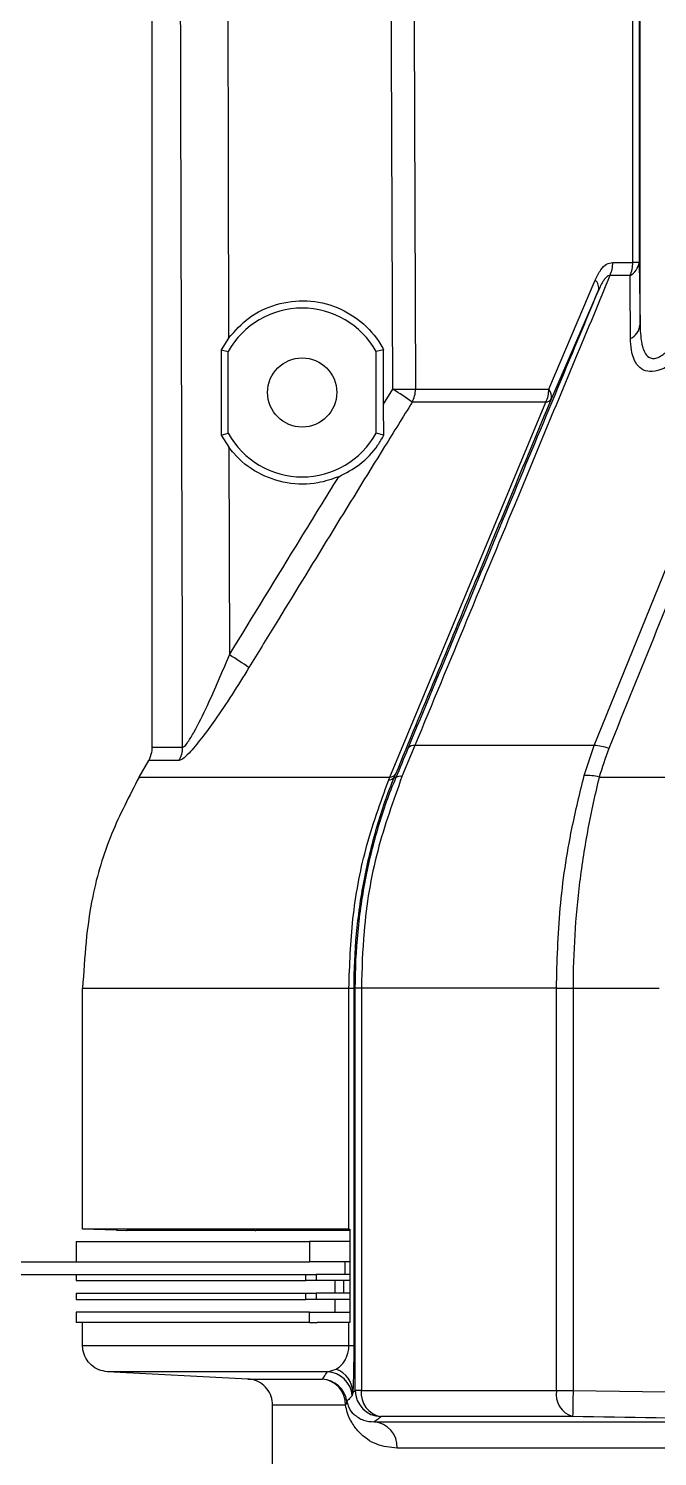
# Model space of a CAD drawing. Extents: x 8 to 113, y 0 to 87.
# Drawn here: x 45.492 to 46.981, y 9.754 to 13.136 of the extents above; entities that cross this region are included whole.
import ezdxf

# ---------------------------------------------------------------- set-up
doc = ezdxf.new("R2010")
doc.units = 0
doc.header["$MEASUREMENT"] = 0
doc.layers.add('OBJECT', color=7, linetype='CONTINUOUS')

msp = doc.modelspace()

# ---------------------------------------------------------------- linework, layer by layer
at = {"layer": 'OBJECT'}
for p, q in [((46.9229, 12.5826), (46.9229, 16.5016)), ((46.9377, 16.5), (46.9377, 12.5826)), ((46.9401, 12.4335), (46.9401, 16.4923)), ((45.7853, 11.4339), (45.7853, 16.1178)), ((46.8755, 12.5826), (46.9229, 12.5826)), ((46.9377, 12.5826), (46.9229, 12.5826)), ((46.9377, 12.5826), (46.9401, 12.4335)), ((46.8318, 11.4385), (47.2825, 12.5516)), ((46.9166, 12.5516), (46.869, 12.5516)), ((46.7241, 12.2826), (46.834, 12.5406)), ((46.8419, 12.5164), (46.7295, 12.2584)), ((45.966, 12.4032), (45.9487, 12.3755)), ((45.9487, 12.3755), (45.9486, 12.1735)), ((45.9487, 12.3755), (45.9652, 12.3713)), ((45.9652, 12.1777), (45.9652, 12.3713)), ((46.3329, 12.3758), (46.3152, 12.3713)), ((46.3152, 12.1777), (46.3152, 12.3713)), ((46.333, 12.2465), (46.3329, 12.3758)), ((46.333, 12.2465), (46.355, 12.2819)), ((46.4085, 12.2826), (46.7241, 12.2826)), ((46.3478, 11.3635), (46.7172, 12.2516)), ((46.7172, 12.2516), (46.4006, 12.2516)), ((45.9486, 12.1735), (45.9652, 12.1777)), ((46.3336, 12.173), (46.3152, 12.1777)), ((45.9486, 12.1735), (45.9666, 12.1447)), ((45.9666, 12.1447), (45.9678, 11.6528)), ((45.7853, 11.4339), (45.8571, 11.4339)), ((46.4072, 11.4385), (46.3765, 11.3647)), ((46.8318, 11.4385), (46.4072, 11.4385)), ((46.8079, 11.3669), (46.8318, 11.4385)), ((45.7542, 11.3635), (45.777, 11.4029)), ((45.849, 11.4029), (45.777, 11.4029)), ((45.7542, 11.3635), (46.3478, 11.3635)), ((46.3451, 11.3569), (46.3478, 11.3635)), ((46.3622, 11.3617), (46.3582, 11.3634)), ((46.8436, 11.3635), (47.0818, 11.3635)), ((45.6203, 10.8635), (46.2507, 10.8635)), ((45.6203, 10.2922), (45.6203, 10.8635)), ((46.2507, 10.8635), (46.2623, 10.8635)), ((46.2507, 10.2922), (46.2507, 10.8635)), ((46.266, 10.8635), (46.2623, 10.8635)), ((46.2623, 10.8635), (46.2623, 10.0169)), ((46.2803, 10.8635), (46.266, 10.8635)), ((46.266, 9.9106), (46.266, 10.8635)), ((46.7421, 10.8635), (46.2803, 10.8635)), ((46.2803, 10.8635), (46.2803, 9.9106)), ((46.7421, 10.8635), (46.7816, 10.8635)), ((46.7421, 9.9106), (46.7421, 10.8635)), ((46.7816, 10.8635), (46.9851, 10.8635)), ((46.7816, 10.8635), (46.7816, 9.9106)), ((45.7006, 10.2901), (45.6203, 10.2922)), ((46.2507, 10.2922), (45.6203, 10.2922)), ((45.7006, 10.2901), (45.7032, 10.2901)), ((45.7032, 10.2901), (45.7251, 10.2895)), ((45.7245, 10.2895), (45.7241, 10.2895)), ((45.7241, 10.2895), (45.7251, 10.2895)), ((46.0292, 10.2895), (45.7251, 10.2895)), ((46.0292, 10.2895), (46.0302, 10.2895)), ((46.2531, 10.2895), (46.0302, 10.2895)), ((46.2507, 10.2922), (46.2532, 10.2922)), ((46.2531, 10.2923), (46.2531, 10.0717)), ((45.6052, 10.2635), (45.6052, 10.2155)), ((45.6052, 10.2635), (46.1574, 10.2635)), ((46.1574, 10.2635), (46.1574, 10.2155)), ((46.2531, 10.2635), (46.1574, 10.2635)), ((45.4552, 10.2155), (45.6367, 10.2155)), ((45.6367, 10.2155), (46.1574, 10.2155)), ((46.2531, 10.2155), (46.1574, 10.2155)), ((46.2412, 10.2155), (46.2412, 10.1855)), ((45.4552, 10.1855), (45.6367, 10.1855)), ((45.6052, 10.1855), (45.6052, 10.1706)), ((45.6367, 10.1855), (46.1485, 10.1855)), ((46.1485, 10.1706), (46.1485, 10.1855)), ((46.1485, 10.1855), (46.1737, 10.1855)), ((46.1737, 10.1855), (46.1737, 10.1706)), ((46.2531, 10.1855), (46.1737, 10.1855)), ((45.6052, 10.1706), (46.1485, 10.1706)), ((46.1737, 10.1706), (46.1485, 10.1706)), ((46.2531, 10.1706), (46.1737, 10.1706)), ((46.2174, 10.1706), (46.2174, 10.1406)), ((46.2383, 10.1706), (46.2383, 10.1406)), ((45.6052, 10.1406), (45.6052, 10.1257)), ((45.6052, 10.1406), (46.1485, 10.1406)), ((45.6052, 10.1257), (46.1485, 10.1257)), ((46.1485, 10.1257), (46.1485, 10.1406)), ((46.1485, 10.1406), (46.1737, 10.1406)), ((46.1737, 10.1257), (46.1485, 10.1257)), ((46.1737, 10.1406), (46.1737, 10.1257)), ((46.2531, 10.1406), (46.1737, 10.1406)), ((46.2531, 10.1257), (46.1737, 10.1257)), ((46.2174, 10.1257), (46.2174, 10.0957)), ((45.6052, 10.0957), (45.6052, 10.0717)), ((46.1574, 10.0957), (45.6052, 10.0957)), ((46.1574, 10.0717), (46.1574, 10.0957)), ((46.1574, 10.0957), (46.2531, 10.0957)), ((46.1574, 10.0717), (45.6052, 10.0717)), ((45.6203, 10.0169), (45.6203, 10.0717)), ((46.1574, 10.0717), (46.1754, 10.0717)), ((46.2507, 10.0717), (46.1754, 10.0717)), ((46.2507, 10.0169), (46.2507, 10.0717)), ((46.2532, 10.0717), (46.2507, 10.0717)), ((45.6203, 10.0169), (46.2507, 10.0169)), ((46.2507, 10.0169), (46.2623, 10.0169)), ((46.1998, 9.955), (45.679, 9.955)), ((46.0115, 9.9376), (45.679, 9.955)), ((46.1998, 9.955), (46.2206, 9.9611)), ((46.0115, 9.9376), (46.1877, 9.9376)), ((46.2601, 9.9054), (46.266, 9.9106)), ((46.2803, 9.9106), (46.266, 9.9106)), ((46.2803, 9.9106), (46.7421, 9.9106)), ((46.7421, 9.9106), (46.7816, 9.9106)), ((46.7816, 9.9106), (47.1073, 9.9054)), ((46.2601, 9.9054), (46.2588, 9.8986)), ((46.0703, 9.6693), (46.0703, 9.8756)), ((46.2429, 9.8756), (46.0703, 9.8756)), ((46.7806, 9.8486), (46.3267, 9.8486)), ((46.3108, 9.8361), (47.654, 9.8361)), ((47.681, 9.7741), (46.365, 9.7741))]:
    msp.add_line(p, q, dxfattribs=at)
at = {"layer": 'OBJECT', "flags": 128}
for points in [[(46.355, 12.2819), (46.3504, 13.4906), (46.3456, 14.7816), (46.3397, 16.3915)], [(46.3936, 16.3922), (46.394, 16.2682), (46.3958, 15.7722), (46.4029, 13.7884), (46.4085, 12.2826)], [(45.8571, 11.4339), (45.8565, 11.6673), (45.8539, 12.6672), (45.8452, 16.1754)], [(45.9582, 15.6595), (45.96, 14.8858), (45.9631, 13.5949), (45.966, 12.4032)]]:
    msp.add_lwpolyline(points, dxfattribs=at)
at = {"layer": 'OBJECT'}
msp.add_circle((46.1402, 12.2745), 0.082, dxfattribs=at)
for centre, radius, start, end in [((46.7995, 12.5823), 0.076, 336.196, 0.2506), ((46.8993, 12.5861), 0.0386, 296.6095, 354.7724), ((46.8454, 12.5822), 0.0775, 336.7004, 0.2626), ((46.817, 12.5217), 0.0255, 348.0639, 48.0058), ((46.1402, 12.2745), 0.2, 28.955, 151.045), ((46.9019, 12.4375), 0.0383, 294.1736, 354.0533), ((46.353, 14.4604), 2.1785, 270.0507, 271.459), ((46.0126, 11.7165), 0.661, 54.052, 58.802), ((46.344, 12.2825), 0.0645, 331.3444, 0.0722), ((46.6525, 12.2823), 0.0717, 334.601, 0.2046), ((46.704, 12.2654), 0.0264, 344.5314, 40.4528), ((46.7168, 12.2669), 0.0153, 271.5754, 326.3339), ((46.1402, 12.2745), 0.2, 208.955, 331.045), ((45.6475, 11.1119), 0.6287, 54.3134, 59.3626), ((45.794, 11.4338), 0.0631, 330.6105, 0.0345), ((46.4054, 11.4209), 0.0178, 84.1278, 142.7178), ((46.8229, 11.3121), 0.1268, 70.0709, 85.995), ((46.348, 11.3795), 0.016, 269.4446, 325.4756), ((46.3721, 11.35), 0.0153, 73.0297, 130.1257), ((46.8135, 11.2375), 0.1296, 76.5654, 92.4544), ((46.3456, 11.3724), 0.0155, 268.1282, 324.6119), ((46.197, 9.893), 0.062, 5.1379, 87.4506), ((46.1998, 9.9045), 0.0604, 0.8387, 69.7837), ((46.1846, 9.8756), 0.062, 9.0436, 87.1597), ((46.1825, 9.8773), 0.0605, 358.4267, 85.0794), ((46.328, 9.9106), 0.062, 180.0185, 268.8269), ((46.3367, 9.9045), 0.0568, 173.8231, 259.8677), ((46.797, 9.9017), 0.0556, 170.8083, 252.8845), ((96.0982, 9.0725), 49.3237, 179.02639, 179.09839), ((46.2316, 9.8843), 0.0143, 322.6459, 4.1231), ((46.3058, 9.777), 0.0593, 357.2193, 85.182)]:
    msp.add_arc(centre, radius, start, end, dxfattribs=at)
for centre, major_axis, ratio, start_param, end_param in [((46.2003, 10.3104), (0.062, -0.0151), 0.162711, 5.7002, 5.769198), ((46.2003, 10.0536), (0.062, 0.0151), 0.162756, 0.513963, 0.582961)]:
    msp.add_ellipse(centre, major_axis=major_axis, ratio=ratio, start_param=start_param, end_param=end_param, dxfattribs=at)
for points, knots in [([(46.834, 12.5406), (46.8382, 12.5491), (46.8456, 12.5644), (46.8602, 12.5797), (46.8706, 12.5817), (46.8755, 12.5826)], [0, 0, 0, 0, 0.395773, 0.712486, 1, 1, 1, 1]), ([(46.869, 12.5516), (46.8562, 12.5206), (46.7838, 12.3466), (46.6295, 11.9756), (46.4887, 11.6355), (46.4072, 11.4385)], [0, 0, 0, 0, 0.083466, 0.469044, 1, 1, 1, 1]), ([(46.869, 12.5516), (46.8676, 12.5514), (46.8648, 12.5511), (46.8595, 12.5471), (46.851, 12.5363), (46.8456, 12.5246), (46.8419, 12.5164)], [0, 0, 0, 0, 0.128045, 0.255388, 0.479321, 1, 1, 1, 1]), ([(46.9176, 12.4025), (46.9174, 12.4338), (46.9171, 12.4838), (46.9167, 12.5331), (46.9166, 12.5516)], [0, 0, 0, 0, 0.624895, 1, 1, 1, 1]), ([(46.3912, 11.4316), (46.4681, 11.6171), (46.618, 11.9788), (46.7686, 12.3404), (46.8419, 12.5164)], [0, 0, 0, 0, 0.513008, 1, 1, 1, 1]), ([(47.304, 12.5147), (47.2331, 12.3389), (47.0874, 11.9778), (46.9412, 11.6167), (46.8661, 11.4313)], [0, 0, 0, 0, 0.486656, 1, 1, 1, 1]), ([(45.966, 12.4032), (45.981, 12.4201), (46.0123, 12.4554), (46.0783, 12.4865), (46.1519, 12.4955), (46.2247, 12.4793), (46.2879, 12.4399), (46.3201, 12.3998), (46.3323, 12.377), (46.3329, 12.3758)], [0, 0, 0, 0, 0.15394, 0.320562, 0.487663, 0.655243, 0.822937, 0.990326, 1, 1, 1, 1]), ([(46.9401, 12.4335), (46.9408, 12.416), (46.9419, 12.3926), (46.951, 12.3685), (46.959, 12.3583), (46.9693, 12.3543), (46.9805, 12.3557), (46.995, 12.3638), (47.0172, 12.3857), (47.0352, 12.4126), (47.0465, 12.4329), (47.049, 12.4375)], [0, 0, 0, 0, 0.248555, 0.333334, 0.418737, 0.477067, 0.535601, 0.604491, 0.713168, 0.934337, 1, 1, 1, 1]), ([(47.0854, 12.4065), (47.0659, 12.3853), (47.0384, 12.3553), (46.9966, 12.33), (46.9694, 12.3222), (46.9465, 12.3263), (46.9283, 12.3431), (46.9191, 12.3704), (46.918, 12.3931), (46.9176, 12.4025)], [0, 0, 0, 0, 0.269459, 0.381209, 0.493907, 0.593567, 0.708386, 0.879635, 1, 1, 1, 1]), ([(46.4006, 12.2516), (46.3789, 12.2165), (46.2701, 12.0409), (46.1414, 11.8311), (46.0348, 11.6563), (46.0142, 11.6226)], [0, 0, 0, 0, 0.167872, 0.839364, 1, 1, 1, 1]), ([(46.3336, 12.173), (46.3334, 12.1868), (46.333, 12.2105), (46.333, 12.2358), (46.333, 12.2465)], [0, 0, 0, 0, 0.5799621, 1, 1, 1, 1]), ([(46.7295, 12.2584), (46.6697, 12.1145), (46.5467, 11.8187), (46.4241, 11.5226), (46.3612, 11.3704)], [0, 0, 0, 0, 0.486388, 1, 1, 1, 1]), ([(46.2268, 12.0749), (46.2106, 12.0692), (46.1712, 12.0555), (46.1036, 12.0564), (46.0335, 12.0808), (45.9893, 12.1158), (45.9704, 12.1399), (45.9666, 12.1447)], [0, 0, 0, 0, 0.1777193, 0.4301515, 0.6831385, 0.9360701, 1, 1, 1, 1]), ([(46.2268, 12.0749), (46.2438, 12.0839), (46.2797, 12.1027), (46.3138, 12.1388), (46.3291, 12.1653), (46.3336, 12.173)], [0, 0, 0, 0, 0.388576, 0.820972, 1, 1, 1, 1]), ([(45.9678, 11.6528), (46.0239, 11.7446), (46.11, 11.8854), (46.1966, 12.0259), (46.2268, 12.0749)], [0, 0, 0, 0, 0.65133, 1, 1, 1, 1]), ([(45.8571, 11.4339), (45.8586, 11.4345), (45.8619, 11.4358), (45.8715, 11.4484), (45.89, 11.4796), (45.9244, 11.5492), (45.9509, 11.6125), (45.9678, 11.6528)], [0, 0, 0, 0, 0.062411, 0.139207, 0.265334, 0.530912, 1, 1, 1, 1]), ([(46.0142, 11.6226), (46.0009, 11.6012), (45.9745, 11.5584), (45.9364, 11.502), (45.9016, 11.4543), (45.8752, 11.4225), (45.8571, 11.4054), (45.8515, 11.4037), (45.849, 11.4029)], [0, 0, 0, 0, 0.227374, 0.454239, 0.628217, 0.803358, 0.912624, 1, 1, 1, 1]), ([(45.777, 11.4029), (45.7799, 11.4093), (45.7846, 11.4192), (45.7851, 11.43), (45.7853, 11.4339)], [0, 0, 0, 0, 0.643557, 1, 1, 1, 1]), ([(46.3622, 11.3617), (46.3622, 11.3617), (46.3722, 11.3852), (46.3817, 11.4084), (46.3912, 11.4316)], [0, 0, 0, 0, 0.000029, 1, 1, 1, 1]), ([(46.8661, 11.4313), (46.8579, 11.4082), (46.8497, 11.3851), (46.8436, 11.3635), (46.8436, 11.3635)], [0, 0, 0, 0, 0.9999682, 1, 1, 1, 1]), ([(46.3765, 11.3647), (46.3556, 11.3066), (46.3131, 11.1886), (46.2848, 11.0178), (46.2816, 10.9082), (46.2803, 10.8635)], [0, 0, 0, 0, 0.365392, 0.741453, 1, 1, 1, 1]), ([(46.3612, 11.3704), (46.3602, 11.368), (46.3592, 11.3656), (46.3582, 11.3634), (46.3582, 11.3634)], [0, 0, 0, 0, 0.99969, 1, 1, 1, 1]), ([(46.7421, 10.8635), (46.7439, 10.9268), (46.7476, 11.0552), (46.7731, 11.2248), (46.7978, 11.3256), (46.8079, 11.3669)], [0, 0, 0, 0, 0.364471, 0.739444, 1, 1, 1, 1]), ([(45.7542, 11.3635), (45.7312, 11.319), (45.6844, 11.2289), (45.6329, 11.0609), (45.6249, 10.9365), (45.6203, 10.8635)], [0, 0, 0, 0, 0.287513, 0.581796, 1, 1, 1, 1]), ([(46.2507, 10.8635), (46.2527, 10.9184), (46.2567, 11.0298), (46.2876, 11.1979), (46.3255, 11.3027), (46.3451, 11.3569)], [0, 0, 0, 0, 0.3191048, 0.6474945, 1, 1, 1, 1]), ([(46.3582, 11.3634), (46.3582, 11.3634), (46.3413, 11.3239), (46.3148, 11.2458), (46.284, 11.12), (46.2663, 10.9922), (46.2623, 10.9064), (46.2623, 10.8635), (46.2623, 10.8635)], [0, 0, 0, 0, 0.000004, 0.254675, 0.509348, 0.754672, 0.999996, 1, 1, 1, 1]), ([(46.266, 10.8635), (46.266, 10.8635), (46.266, 10.908), (46.2703, 10.9969), (46.2891, 11.1256), (46.3195, 11.2476), (46.3464, 11.3249), (46.3622, 11.3617), (46.3622, 11.3617)], [0, 0, 0, 0, 0.000005, 0.258899, 0.517796, 0.758901, 0.999996, 1, 1, 1, 1]), ([(46.8436, 11.3635), (46.8436, 11.3635), (46.8332, 11.3219), (46.8159, 11.243), (46.796, 11.1164), (46.7843, 10.9899), (46.7816, 10.9056), (46.7816, 10.8635), (46.7816, 10.8635)], [0, 0, 0, 0, 0.000005, 0.255831, 0.511647, 0.755821, 0.999995, 1, 1, 1, 1]), ([(45.679, 9.955), (45.6721, 9.956), (45.6582, 9.9581), (45.6402, 9.9698), (45.6271, 9.9862), (45.621, 10.003), (45.6204, 10.0134), (45.6203, 10.0169)], [0, 0, 0, 0, 0.222099, 0.444197, 0.666294, 0.888387, 1, 1, 1, 1]), ([(46.2206, 9.9611), (46.2241, 9.9634), (46.2312, 9.9679), (46.2398, 9.9782), (46.2459, 9.9902), (46.2489, 10), (46.2504, 10.0089), (46.2506, 10.0143), (46.2507, 10.0169)], [0, 0, 0, 0, 0.300578, 0.606532, 0.762918, 0.874183, 0.940148, 1, 1, 1, 1]), ([(46.2623, 10.0169), (46.2623, 10.0071), (46.2622, 9.9876), (46.2619, 9.9581), (46.2612, 9.9259), (46.2605, 9.9133), (46.2601, 9.9054)], [0, 0, 0, 0, 0.163498, 0.325709, 0.581357, 1, 1, 1, 1]), ([(46.1877, 9.9376), (46.189, 9.9391), (46.193, 9.9437), (46.1971, 9.9504), (46.1998, 9.955)], [0, 0, 0, 0, 0.321064, 1, 1, 1, 1]), ([(46.0703, 9.8756), (46.0696, 9.8826), (46.0682, 9.8966), (46.0575, 9.9151), (46.0418, 9.9292), (46.0254, 9.9361), (46.015, 9.9372), (46.0115, 9.9376)], [0, 0, 0, 0, 0.222087, 0.444175, 0.666264, 0.888359, 1, 1, 1, 1]), ([(46.2588, 9.8986), (46.2581, 9.8977), (46.2546, 9.8935), (46.2503, 9.889), (46.2467, 9.8861), (46.2459, 9.8854)], [0, 0, 0, 0, 0.160414, 0.802068, 1, 1, 1, 1]), ([(46.2459, 9.8854), (46.2469, 9.8815), (46.2516, 9.8638), (46.2648, 9.8519), (46.2847, 9.8379), (46.3021, 9.8367), (46.3108, 9.8361)], [0, 0, 0, 0, 0.064501, 0.29555, 0.645888, 1, 1, 1, 1]), ([(46.365, 9.7741), (46.3486, 9.7757), (46.3158, 9.779), (46.2807, 9.8031), (46.2585, 9.8317), (46.2478, 9.8532), (46.2442, 9.8699), (46.2429, 9.8756)], [0, 0, 0, 0, 0.338496, 0.676057, 0.82639, 0.93996, 1, 1, 1, 1]), ([(46.3267, 9.8486), (46.326, 9.8479), (46.3223, 9.8446), (46.317, 9.8402), (46.3124, 9.8372), (46.3108, 9.8361)], [0, 0, 0, 0, 0.137516, 0.687581, 1, 1, 1, 1]), ([(47.654, 9.8361), (47.4946, 9.8381), (47.2034, 9.8417), (46.9123, 9.8465), (46.7806, 9.8486)], [0, 0, 0, 0, 0.547716, 1, 1, 1, 1])]:
    msp.add_open_spline(points, degree=3, knots=knots, dxfattribs=at)

doc.saveas('drawing.dxf')
